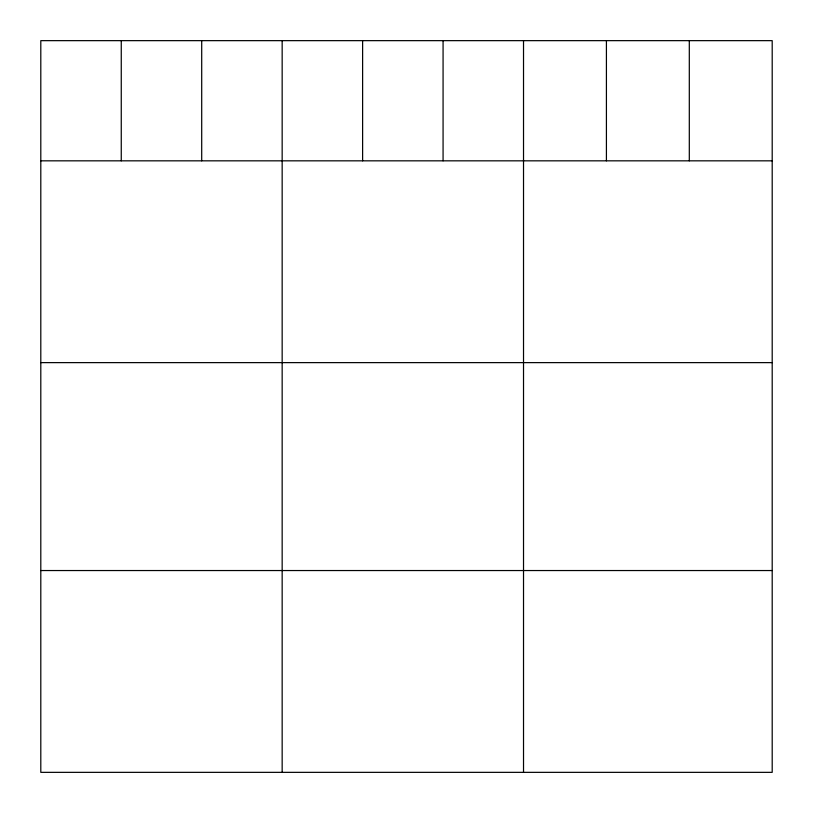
<?xml version="1.0" encoding="UTF-8"?>
<svg xmlns="http://www.w3.org/2000/svg" width="813" height="813" viewBox="0 0 813 813"><rect width="100%" height="100%" fill="white"/><g stroke="black" fill="none" stroke-linecap="round" stroke-linejoin="round"><path stroke-width="1.22" d="M772.198 160.832L772.198 772.35L40.802 772.35L40.802 40.65L772.198 40.65L772.198 160.832L40.802 160.832M40.802 362.628L772.198 362.628M40.802 570.543L772.198 570.543M689.302 40.65L689.302 160.832M606.417 40.65L606.417 160.832M523.521 40.65L523.521 772.35M443.075 40.65L443.075 160.832M362.618 40.65L362.618 160.832M282.162 40.65L282.162 772.35M201.705 40.65L201.705 160.832M121.259 40.65L121.259 160.832"/></g></svg>
